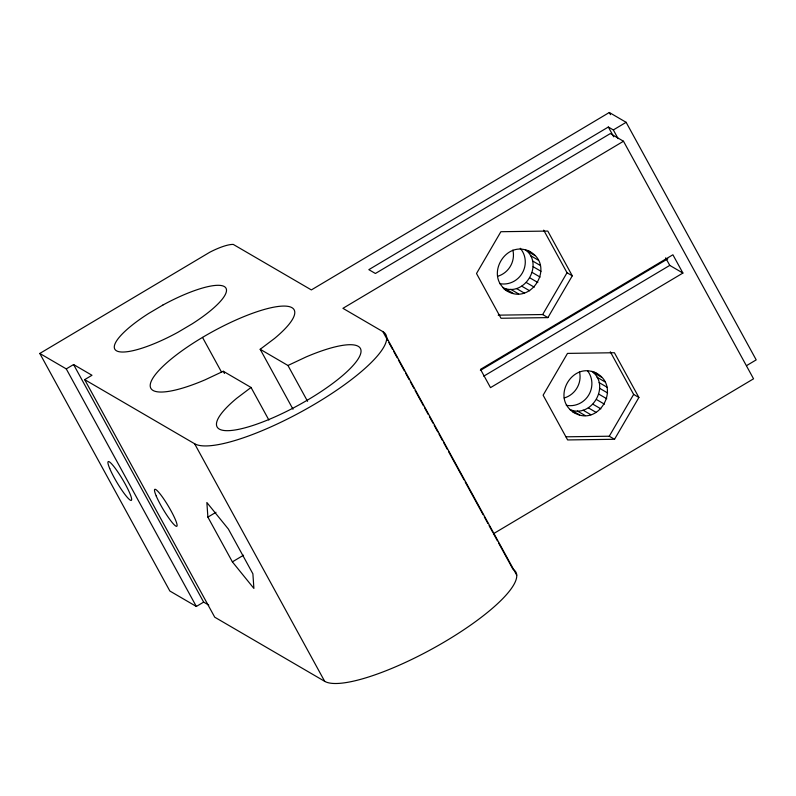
<?xml version="1.0" encoding="UTF-8"?>
<svg xmlns="http://www.w3.org/2000/svg" width="796" height="796" viewBox="0 0 796 796"><rect width="100%" height="100%" fill="white"/><g stroke="black" fill="none" stroke-linecap="round" stroke-linejoin="round"><path stroke-width="1.19" d="M503.012 287.784C524.862 297.435 544.444 263.864 525.29 249.596M503.828 288.789C529.967 309.793 558.175 264.113 527.549 250.382M569.628 409.462C591.478 419.104 611.059 385.533 591.906 371.274M572.414 411.612C598.741 429.77 623.517 384.727 594.164 372.05M498.206 315.156L542.653 314.539L567.031 272.739L543.698 230.134M547.907 317.614L572.284 275.814L547.787 231.069L500.883 231.716L476.505 273.516L501.002 318.261L547.907 317.614L542.653 314.539M566.055 436.815L609.258 436.218L633.646 394.418L610.313 351.802M614.522 439.283L638.899 397.483L614.403 352.737L567.498 353.394L543.121 395.194L567.618 439.939L614.522 439.283L609.258 436.218M292.998 409.224L260.183 349.285L274.53 338.459A81.67 20.029 -28.7 0 0 262.859 309.873A81.67 20.029 -28.7 0 0 156.444 373.244A81.67 20.029 -28.7 0 0 205.07 379.831L223.288 371.264L251.048 387.463L268.879 420.029M251.048 387.463L236.71 398.289A81.67 20.029 -28.7 0 0 248.382 426.875A81.67 20.029 -28.7 0 0 354.797 363.503A81.67 20.029 -28.7 0 0 306.171 356.916L287.953 365.483L260.183 349.285M208.761 605.089L203.647 602.114L196.333 606.462L169.866 591.03L39.8 353.454L209.756 252.252A29.064 7.124 -28.7 0 1 233.288 244.432L311.365 289.923L609.308 112.495L626.134 122.315L756.2 359.882L746.608 365.593M39.8 353.454L66.267 368.896L73.58 364.538L91.988 375.274L84.674 379.632L214.741 617.198L324.678 681.326A110.674 27.154 -28.7 0 0 445.889 641.059A110.674 27.154 -28.7 0 0 512.942 569.21L498.624 543.051M618.114 138.653L613.338 129.937L608.343 127.022L368.827 269.655L375.404 273.486L610.343 133.569L623.487 141.24L753.553 378.806L493.261 533.827M613.338 129.937L626.134 122.315M623.487 141.24L342.927 308.331L382.876 331.634L387.652 340.36M207.885 517.121L206.87 502.525L228.392 529.081L252.889 573.826L253.894 588.423L232.382 561.867L207.885 517.121L216.005 512.286M480.366 370.429L667.794 258.809M483.739 376.17L669.764 265.396L682.908 273.058L490.505 387.632L480.495 369.364L672.899 254.78L682.908 273.058M232.382 561.867L243.546 555.21M530.504 252.103C506.127 237.954 483.451 276.839 507.768 291.087M597.119 373.782C572.742 359.633 550.066 398.507 574.384 412.766M567.031 272.739L572.284 275.814M527.071 250.989L534.952 255.596M530.444 255.566L538.325 260.173M532.504 260.919L540.394 265.526M533.121 266.69L541.011 271.297M532.245 272.481L540.136 277.088M529.947 277.904L537.827 282.5M526.365 282.57L534.255 287.177M521.758 286.182L529.638 290.789M516.425 288.49L524.315 293.087M510.753 289.326L518.634 293.933M505.112 288.65L512.992 293.246M633.646 394.418L638.899 397.483M593.687 372.667L601.567 377.264M597.06 377.244L604.94 381.841M599.119 382.597L607.01 387.194M599.736 388.368L607.627 392.965M598.861 394.159L606.751 398.756M596.562 399.572L604.443 404.169M592.98 404.249L600.871 408.845M588.373 407.86L596.254 412.457M583.04 410.159L590.93 414.766M577.369 411.005L585.249 415.602M571.717 410.318L579.607 414.925M84.674 379.632L194.612 443.75L324.678 681.326M609.308 112.495L610.502 114.674M608.343 127.022L613.706 136.822M665.645 257.864L669.764 265.396M386.687 337.633L516.743 575.2M388.846 342.539L392.428 349.076M393.622 351.255L397.204 357.792M398.398 359.971L404.358 370.866M405.552 373.045L409.134 379.583M410.328 381.762L413.91 388.309M415.094 390.488L423.452 405.741M424.646 407.92L428.228 414.457M429.422 416.636L432.994 423.173M434.188 425.353L437.77 431.9M438.964 434.079L442.546 440.616M443.74 442.795L447.312 449.332M448.506 451.511L464.018 479.849M465.212 482.028L483.112 514.713M484.306 516.893L487.888 523.44M489.082 525.619L492.664 532.156M493.858 534.335L497.43 540.872M287.953 365.483L307.564 401.313M223.288 371.264L224.482 373.443M202.512 337.395L221.606 372.269M73.58 364.538L203.647 602.114M66.267 368.896L196.333 606.462M520.246 248.292A21.492 20.606 -59.7 0 1 522.256 273.127A21.492 20.606 -59.7 0 1 499.649 283.605M579.478 371.732A21.492 20.606 -59.7 0 1 564.165 397.99M587.548 370.807A21.492 20.606 -59.7 0 1 588.572 395.284A21.492 20.606 -59.7 0 1 566.264 405.283M382.876 331.634A110.674 27.154 -28.7 0 1 315.823 403.492A110.674 27.154 -28.7 0 1 194.612 443.75M512.863 250.063A21.492 20.606 -59.7 0 1 497.55 276.311M162.802 305.097L148.673 313.445A63.401 15.552 -28.7 0 0 116.276 350.658A63.401 15.552 -28.7 0 0 177.996 332.24L192.125 323.882A63.401 15.552 -28.7 0 0 224.522 286.679A63.401 15.552 -28.7 0 0 162.802 305.097M156.225 495.998A21.492 3.045 59.2 0 0 175.787 526.066A21.492 3.045 59.2 0 0 165.339 501.311A21.492 3.045 59.2 0 0 156.225 495.998M109.739 468.575A22.567 3.194 59.2 0 0 130.285 500.147A22.567 3.194 59.2 0 0 119.3 474.157A22.567 3.194 59.2 0 0 109.739 468.575"/></g></svg>
